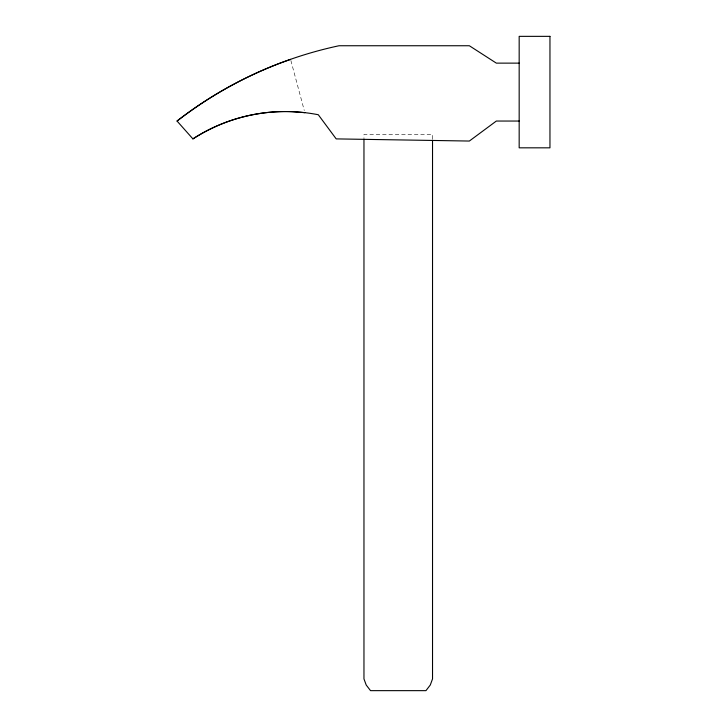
<?xml version="1.0" encoding="UTF-8"?>
<svg xmlns="http://www.w3.org/2000/svg" width="727" height="727" viewBox="0 0 727 727"><rect width="100%" height="100%" fill="white"/><g stroke="black" fill="none" stroke-linecap="round" stroke-linejoin="round"><path stroke-width="0.55" stroke-dasharray="3.63 2.73" d="M290.864 60.477L304.268 110.504M432.529 139.002L432.529 134.468L363.963 134.468L363.963 137.866"/><path stroke-width="1.09" d="M290.573 59.387L281.458 62.622A405.457 402.685 75 0 0 177.043 121.036L192.919 138.893A170.336 170.336 0 0 1 318.29 114.739L336.192 138.893L469.342 141.047L496.341 121.045L519.169 121.045M519.169 63.131L496.341 63.131L469.342 45.746L339.018 45.746A400.477 400.477 0 0 0 177.043 121.045M304.858 112.676L292.318 111.685A172.599 171.418 75 0 0 192.919 138.893M432.529 140.138L432.529 678.909L430.284 685.016L425.958 690.65L370.534 690.65L366.208 685.016L363.963 678.909L363.963 139.002M549.957 36.35L519.169 36.35L519.169 147.826L549.957 147.826L549.957 36.35"/></g></svg>
